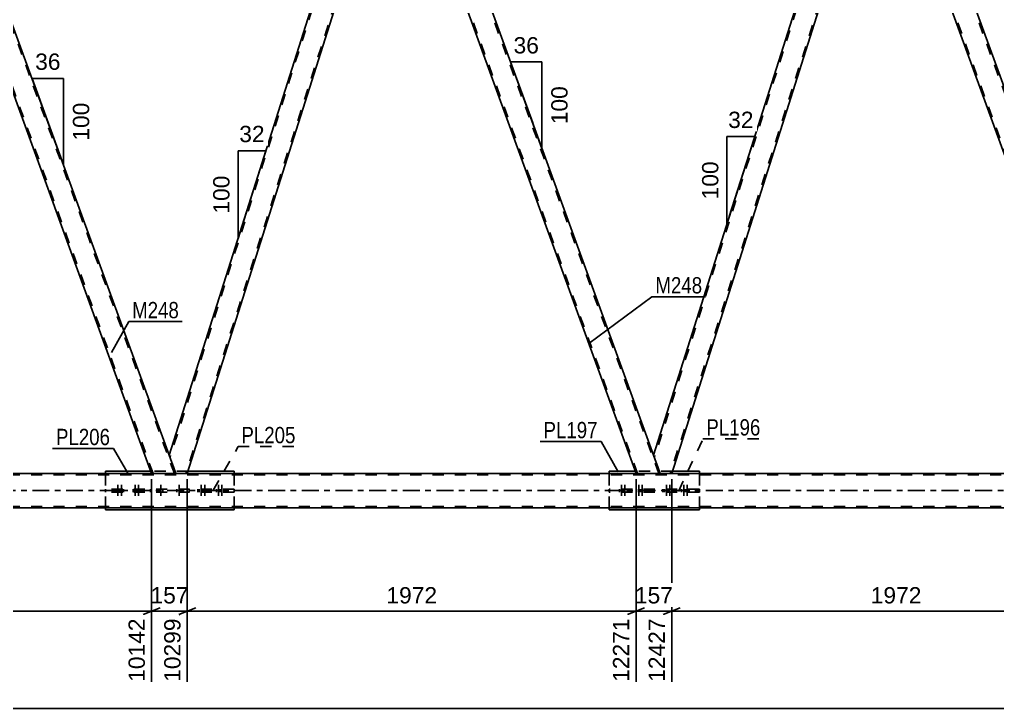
# Model space of a CAD drawing. Header units: millimetres. Extents: x -55 to 786, y -403 to 191.
# Drawn here: x 424.7 to 596.6, y -163.3 to -42.2 of the extents above; entities that cross this region are included whole.
import ezdxf

# ---------------------------------------------------------------- set-up
doc = ezdxf.new("R2010")
doc.units = ezdxf.units.MM
doc.linetypes.add('DXK_LINE_DOT2', pattern=[3.9198, 1.9599, -1.9599])
doc.linetypes.add('DXK_LINE_DOT3', pattern=[5.9187, 2.979, -0.9799, 0.9799, -0.9799])
doc.styles.add('Arial', font='ARIAL.TTF', dxfattribs={"height": 0.2})
doc.styles.add('Arial Narrow', font='ARIALN.TTF', dxfattribs={"height": 0.2})

# ---------------------------------------------------------------- blocks, each defined once
blk = doc.blocks.new('Bolt-203774531-3581 - 3139')
at = {"color": 1, "linetype": 'DXK_LINE_DOT2'}
for p, q in [((449.21, -124.76), (449.21, -125.24)), ((449.21, -124.76), (449.21, -125.24)), ((449.57, -123.96), (449.57, -126.96)), ((449.57, -123.96), (449.57, -126.96)), ((449.93, -124.76), (449.93, -125.24)), ((449.93, -124.76), (449.93, -125.24)), ((452.41, -124.76), (452.41, -125.24)), ((452.41, -124.76), (452.41, -125.24)), ((452.77, -123.96), (452.77, -126.96)), ((452.77, -123.96), (452.77, -126.96)), ((453.13, -124.76), (453.13, -125.24)), ((453.13, -124.76), (453.13, -125.24))]:
    blk.add_line(p, q, dxfattribs=at)
blk = doc.blocks.new('Part-203774531-3318 - 3139')
at = {"color": 7, "linetype": 'DXK_LINE_DOT2'}
for p, q in [((579.18, -3), (574.92, -3)), ((576.09, -6.21), (574.92, -3)), ((618.49, -122), (575.17, -3)), ((622.23, -122), (578.92, -3)), ((622.49, -122), (621.32, -118.79)), ((622.49, -122), (618.23, -122))]:
    blk.add_line(p, q, dxfattribs=at)
at = {"color": 2, "linetype": 'Continuous'}
for p, q in [((621.32, -118.79), (579.18, -3)), ((618.23, -122), (576.09, -6.21))]:
    blk.add_line(p, q, dxfattribs=at)
blk = doc.blocks.new('Part-203774531-3350 - 3139')
at = {"color": 2, "linetype": 'Continuous'}
for p, q in [((487.77, -3), (451.05, -118.79)), ((490.95, -6.21), (489.79, -3)), ((490.95, -6.21), (454.23, -122)), ((452.22, -122), (451.05, -118.79))]:
    blk.add_line(p, q, dxfattribs=at)
at = {"color": 7, "linetype": 'DXK_LINE_DOT2'}
for p, q in [((488.02, -3), (451.19, -119.16)), ((489.79, -3), (487.77, -3)), ((490.82, -5.84), (453.98, -122)), ((454.23, -122), (452.22, -122))]:
    blk.add_line(p, q, dxfattribs=at)
blk = doc.blocks.new('Part-203774531-3355 - 3139')
at = {"color": 2, "linetype": 'Continuous'}
for p, q in [((572.91, -3), (536.19, -118.79)), ((576.09, -6.21), (574.92, -3)), ((576.09, -6.21), (539.37, -122)), ((537.35, -122), (536.19, -118.79))]:
    blk.add_line(p, q, dxfattribs=at)
at = {"color": 7, "linetype": 'DXK_LINE_DOT2'}
for p, q in [((573.16, -3), (536.32, -119.16)), ((574.92, -3), (572.91, -3)), ((575.95, -5.84), (539.12, -122)), ((539.37, -122), (537.35, -122))]:
    blk.add_line(p, q, dxfattribs=at)
blk = doc.blocks.new('Part-203774531-3371 - 3139')
at = {"color": 2, "linetype": 'Continuous'}
for p, q in [((532.95, -121.6), (528.38, -121.6)), ((528.38, -122), (528.38, -121.6)), ((544.23, -121.6), (539.49, -121.6)), ((544.23, -122), (544.23, -121.6)), ((528.38, -128.4), (528.38, -128)), ((544.23, -128.4), (528.38, -128.4)), ((544.23, -128.4), (544.23, -128))]:
    blk.add_line(p, q, dxfattribs=at)
at = {"color": 7, "linetype": 'DXK_LINE_DOT2'}
for p, q in [((528.38, -128), (528.38, -122)), ((539.49, -121.6), (532.95, -121.6)), ((544.23, -128), (544.23, -122))]:
    blk.add_line(p, q, dxfattribs=at)
blk = doc.blocks.new('Part-203774531-3372 - 3139')
at = {"color": 2, "linetype": 'Continuous'}
for p, q in [((447.82, -121.6), (439.87, -121.6)), ((439.87, -122), (439.87, -121.6)), ((462.47, -121.6), (454.36, -121.6)), ((462.47, -122), (462.47, -121.6)), ((439.87, -128.4), (439.87, -128)), ((462.47, -128.4), (439.87, -128.4)), ((462.47, -128.4), (462.47, -128))]:
    blk.add_line(p, q, dxfattribs=at)
at = {"color": 7, "linetype": 'DXK_LINE_DOT2'}
for p, q in [((439.87, -128), (439.87, -122)), ((454.36, -121.6), (447.82, -121.6)), ((462.47, -128), (462.47, -122))]:
    blk.add_line(p, q, dxfattribs=at)
blk = doc.blocks.new('Part-203774531-3418 - 3139')
at = {"color": 7, "linetype": 'DXK_LINE_DOT2'}
for p, q in [((408.91, -3), (404.65, -3)), ((405.82, -6.21), (404.65, -3)), ((448.22, -122), (404.91, -3)), ((451.96, -122), (408.65, -3)), ((452.22, -122), (451.05, -118.79)), ((452.22, -122), (447.96, -122))]:
    blk.add_line(p, q, dxfattribs=at)
at = {"color": 2, "linetype": 'Continuous'}
for p, q in [((451.05, -118.79), (408.91, -3)), ((447.96, -122), (405.82, -6.21))]:
    blk.add_line(p, q, dxfattribs=at)
blk = doc.blocks.new('Part-203774531-3423 - 3139')
at = {"color": 7, "linetype": 'DXK_LINE_DOT2'}
for p, q in [((494.04, -3), (489.79, -3)), ((490.95, -6.21), (489.79, -3)), ((533.35, -122), (490.04, -3)), ((537.1, -122), (493.79, -3)), ((537.35, -122), (536.19, -118.79)), ((537.35, -122), (533.1, -122))]:
    blk.add_line(p, q, dxfattribs=at)
at = {"color": 2, "linetype": 'Continuous'}
for p, q in [((536.19, -118.79), (494.04, -3)), ((533.1, -122), (490.95, -6.21))]:
    blk.add_line(p, q, dxfattribs=at)
blk = doc.blocks.new('Part-203774531-3495 - 3139')
at = {"color": 7, "linetype": 'DXK_LINE_DOT2'}
for p, q in [((462.47, -124.76), (439.87, -124.76)), ((439.87, -124.76), (439.87, -125.24)), ((462.47, -125.24), (439.87, -125.24)), ((446.28, -124.76), (446.28, -125.24)), ((447.77, -125.24), (447.77, -124.76)), ((454.57, -125.24), (454.57, -124.76)), ((456.07, -125.24), (456.07, -124.76)), ((462.47, -124.76), (462.47, -125.24))]:
    blk.add_line(p, q, dxfattribs=at)
blk = doc.blocks.new('Bolt-203774531-3589 - 3139')
at = {"color": 1, "linetype": 'DXK_LINE_DOT2'}
for p, q in [((530.18, -124.76), (530.18, -125.24)), ((530.54, -123.96), (530.54, -126.96)), ((530.79, -124.76), (530.79, -125.24)), ((530.9, -124.76), (530.9, -125.24)), ((531.15, -123.96), (531.15, -126.96)), ((531.51, -124.76), (531.51, -125.24)), ((533.2, -124.76), (533.2, -125.24)), ((533.56, -123.96), (533.56, -126.96)), ((533.8, -124.76), (533.8, -125.24)), ((533.92, -124.76), (533.92, -125.24)), ((534.16, -123.96), (534.16, -126.96)), ((534.52, -124.76), (534.52, -125.24))]:
    blk.add_line(p, q, dxfattribs=at)
blk = doc.blocks.new('Bolt-203774531-3553 - 3139')
at = {"color": 1, "linetype": 'DXK_LINE_DOT2'}
for p, q in [((456.33, -124.76), (456.33, -125.24)), ((456.69, -123.96), (456.69, -126.96)), ((456.93, -124.76), (456.93, -125.24)), ((457.05, -124.76), (457.05, -125.24)), ((457.29, -123.96), (457.29, -126.96)), ((457.65, -124.76), (457.65, -125.24)), ((459.35, -124.76), (459.35, -125.24)), ((459.71, -123.96), (459.71, -126.96)), ((459.95, -124.76), (459.95, -125.24)), ((460.07, -124.76), (460.07, -125.24)), ((460.31, -123.96), (460.31, -126.96)), ((460.67, -124.76), (460.67, -125.24))]:
    blk.add_line(p, q, dxfattribs=at)
blk = doc.blocks.new('Bolt-203774531-3582 - 3139')
at = {"color": 1, "linetype": 'DXK_LINE_DOT2'}
for p, q in [((441.67, -124.76), (441.67, -125.24)), ((442.03, -123.96), (442.03, -126.96)), ((442.28, -124.76), (442.28, -125.24)), ((442.39, -124.76), (442.39, -125.24)), ((442.64, -123.96), (442.64, -126.96)), ((443, -124.76), (443, -125.24)), ((444.69, -124.76), (444.69, -125.24)), ((445.05, -123.96), (445.05, -126.96)), ((445.29, -124.76), (445.29, -125.24)), ((445.41, -124.76), (445.41, -125.24)), ((445.65, -123.96), (445.65, -126.96)), ((446.01, -124.76), (446.01, -125.24))]:
    blk.add_line(p, q, dxfattribs=at)
blk = doc.blocks.new('Part-203774531-3587 - 3139')
at = {"color": 7, "linetype": 'DXK_LINE_DOT2'}
for p, q in [((544.23, -124.76), (528.38, -124.76)), ((528.38, -124.76), (528.38, -125.24)), ((544.23, -125.24), (528.38, -125.24)), ((534.79, -124.76), (534.79, -125.24)), ((537.82, -125.24), (537.82, -124.76)), ((544.23, -124.76), (544.23, -125.24))]:
    blk.add_line(p, q, dxfattribs=at)
blk = doc.blocks.new('Bolt-203774531-3588 - 3139')
at = {"color": 1, "linetype": 'DXK_LINE_DOT2'}
for p, q in [((538.09, -124.76), (538.09, -125.24)), ((538.45, -123.96), (538.45, -126.96)), ((538.69, -124.76), (538.69, -125.24)), ((538.81, -124.76), (538.81, -125.24)), ((539.05, -123.96), (539.05, -126.96)), ((539.41, -124.76), (539.41, -125.24)), ((541.11, -124.76), (541.11, -125.24)), ((541.47, -123.96), (541.47, -126.96)), ((541.71, -124.76), (541.71, -125.24)), ((541.83, -124.76), (541.83, -125.24)), ((542.07, -123.96), (542.07, -126.96)), ((542.43, -124.76), (542.43, -125.24))]:
    blk.add_line(p, q, dxfattribs=at)
blk = doc.blocks.new('Part-203774531-3707 - 3139')
at = {"color": 2, "linetype": 'Continuous'}
for p, q in [((702.3, -122), (46.28, -122)), ((722.72, -128), (46.28, -128))]:
    blk.add_line(p, q, dxfattribs=at)
at = {"color": 7, "linetype": 'DXK_LINE_DOT2'}
for p, q in [((722.72, -122.24), (42.28, -122.24)), ((722.72, -127.76), (42.28, -127.76))]:
    blk.add_line(p, q, dxfattribs=at)
at = {"color": 7, "linetype": 'DXK_LINE_DOT3'}
blk.add_line((42.28, -125), (722.72, -125), dxfattribs=at)
blk = doc.blocks.new('AngleDimension-203774531-4649 - 3139')
at = {"color": 7, "linetype": 'Continuous'}
for p, q in [((463.14, -65.25), (468.03, -65.25)), ((463.14, -80.69), (468.03, -65.25)), ((463.14, -80.69), (463.14, -65.25)), ((464.08, -77.71), (468.03, -65.25))]:
    blk.add_line(p, q, dxfattribs=at)
at = {"color": 0}
for points in [[(468.41, -64.35), (468.41, -60.15), (462.76, -60.15), (462.76, -64.35)], [(462.24, -69.04), (458.04, -69.04), (458.04, -76.91), (462.24, -76.91)]]:
    blk.add_wipeout(points, dxfattribs=at)
at = {"color": 3, "style": 'Arial'}
blk.add_text('32', height=2.865, dxfattribs=at).set_placement((463.36, -63.75))
blk.add_text('100', height=2.865, rotation=90.0002, dxfattribs=at).set_placement((461.64, -76.31))
blk = doc.blocks.new('StraightDimension-203774531-27354 - 3139')
at = {"color": 7, "linetype": 'Continuous'}
for p, q in [((447.96, -123), (447.96, -158.6)), ((454.23, -123), (454.23, -158.6)), ((446.46, -146.78), (449.46, -145.58)), ((455.73, -145.58), (452.73, -146.78)), ((447.96, -146.18), (454.23, -146.18))]:
    blk.add_line(p, q, dxfattribs=at)
at = {"color": 0}
blk.add_wipeout([(455.03, -145.43), (455.03, -141.23), (447.16, -141.23), (447.16, -145.43)], dxfattribs=at)
at = {"color": 0, "linetype": 'Continuous'}
blk.add_wipeout([(453.63, -146.88), (449.43, -146.88), (449.43, -159.2), (453.63, -159.2)], dxfattribs=at)
at = {"color": 3, "style": 'Arial'}
blk.add_text('157', height=2.865, dxfattribs=at).set_placement((447.76, -144.83))
at = {"color": 3, "linetype": 'Continuous', "style": 'Arial'}
blk.add_text('10299', height=2.865, rotation=90.0002, dxfattribs=at).set_placement((453.03, -158.6))
blk = doc.blocks.new('AngleDimension-203774531-4624 - 3139')
at = {"color": 7, "linetype": 'Continuous'}
for p, q in [((430.02, -61), (426.94, -52.54)), ((432.48, -52.54), (426.94, -52.54)), ((432.48, -67.76), (426.94, -52.54)), ((432.48, -67.76), (432.48, -52.54))]:
    blk.add_line(p, q, dxfattribs=at)
at = {"color": 0}
for points in [[(432.53, -51.64), (432.53, -47.44), (426.89, -47.44), (426.89, -51.64)], [(437.58, -56.21), (433.38, -56.21), (433.38, -64.09), (437.58, -64.09)]]:
    blk.add_wipeout(points, dxfattribs=at)
at = {"color": 3, "style": 'Arial'}
blk.add_text('36', height=2.865, dxfattribs=at).set_placement((427.49, -51.04))
blk.add_text('100', height=2.865, rotation=90.0002, dxfattribs=at).set_placement((436.98, -63.49))
blk = doc.blocks.new('StraightDimension-203774531-4638 - 3139')
at = {"color": 7, "linetype": 'Continuous'}
blk.add_line((-0.64, -163.28), (735.62, -163.28), dxfattribs=at)
blk = doc.blocks.new('AngleDimension-203774531-4330 - 3139')
at = {"color": 7, "linetype": 'Continuous'}
for p, q in [((514.93, -60.38), (511.02, -49.66)), ((516.56, -49.66), (511.02, -49.66)), ((516.56, -64.88), (511.02, -49.66)), ((516.56, -64.88), (516.56, -49.66))]:
    blk.add_line(p, q, dxfattribs=at)
at = {"color": 0}
for points in [[(516.62, -48.76), (516.62, -44.56), (510.97, -44.56), (510.97, -48.76)], [(521.66, -53.33), (517.46, -53.33), (517.46, -61.2), (521.66, -61.2)]]:
    blk.add_wipeout(points, dxfattribs=at)
at = {"color": 3, "style": 'Arial'}
blk.add_text('36', height=2.865, dxfattribs=at).set_placement((511.57, -48.16))
blk.add_text('100', height=2.865, rotation=90.0002, dxfattribs=at).set_placement((521.06, -60.6))
blk = doc.blocks.new('StraightDimension-203774531-27355 - 3139')
at = {"color": 7, "linetype": 'Continuous'}
for p, q in [((369.1, -123), (369.1, -156.37)), ((447.96, -123), (447.96, -158.6)), ((370.6, -145.58), (367.6, -146.78)), ((446.46, -146.78), (449.46, -145.58)), ((369.1, -146.18), (447.96, -146.18))]:
    blk.add_line(p, q, dxfattribs=at)
at = {"color": 0}
blk.add_wipeout([(413.58, -145.43), (413.58, -141.23), (403.48, -141.23), (403.48, -145.43)], dxfattribs=at)
at = {"color": 0, "linetype": 'Continuous'}
blk.add_wipeout([(447.36, -146.88), (443.16, -146.88), (443.16, -159.2), (447.36, -159.2)], dxfattribs=at)
at = {"color": 3, "style": 'Arial'}
blk.add_text('1972', height=2.865, dxfattribs=at).set_placement((404.08, -144.83))
at = {"color": 3, "linetype": 'Continuous', "style": 'Arial'}
blk.add_text('10142', height=2.865, rotation=90.0002, dxfattribs=at).set_placement((446.76, -158.6))
blk = doc.blocks.new('AngleDimension-203774531-4414 - 3139')
at = {"color": 7, "linetype": 'Continuous'}
for p, q in [((549.06, -62.76), (553.96, -62.76)), ((549.06, -78.2), (553.96, -62.76)), ((549.06, -78.2), (549.06, -62.76)), ((549.49, -76.84), (553.96, -62.76))]:
    blk.add_line(p, q, dxfattribs=at)
at = {"color": 0}
for points in [[(554.33, -61.86), (554.33, -57.66), (548.69, -57.66), (548.69, -61.86)], [(548.16, -66.54), (543.96, -66.54), (543.96, -74.41), (548.16, -74.41)]]:
    blk.add_wipeout(points, dxfattribs=at)
at = {"color": 3, "style": 'Arial'}
blk.add_text('32', height=2.865, dxfattribs=at).set_placement((549.29, -61.26))
blk.add_text('100', height=2.865, rotation=90.0002, dxfattribs=at).set_placement((547.56, -73.81))
blk = doc.blocks.new('StraightDimension-203774531-27351 - 3139')
at = {"color": 7, "linetype": 'Continuous'}
for p, q in [((539.37, -123), (539.37, -158.6)), ((618.23, -123), (618.23, -158.6)), ((540.87, -145.58), (537.87, -146.78)), ((616.73, -146.78), (619.73, -145.58)), ((539.37, -146.18), (618.23, -146.18))]:
    blk.add_line(p, q, dxfattribs=at)
at = {"color": 0}
blk.add_wipeout([(583.85, -145.43), (583.85, -141.23), (573.75, -141.23), (573.75, -145.43)], dxfattribs=at)
at = {"color": 0, "linetype": 'Continuous'}
blk.add_wipeout([(617.63, -146.88), (613.43, -146.88), (613.43, -159.2), (617.63, -159.2)], dxfattribs=at)
at = {"color": 3, "style": 'Arial'}
blk.add_text('1972', height=2.865, dxfattribs=at).set_placement((574.35, -144.83))
at = {"color": 3, "linetype": 'Continuous', "style": 'Arial'}
blk.add_text('14399', height=2.865, rotation=90.0002, dxfattribs=at).set_placement((617.03, -158.6))
blk = doc.blocks.new('StraightDimension-203774531-27352 - 3139')
at = {"color": 7, "linetype": 'Continuous'}
for p, q in [((533.1, -123), (533.1, -158.6)), ((539.37, -123), (539.37, -158.6)), ((531.6, -146.78), (534.6, -145.58)), ((540.87, -145.58), (537.87, -146.78)), ((533.1, -146.18), (539.37, -146.18))]:
    blk.add_line(p, q, dxfattribs=at)
at = {"color": 0}
blk.add_wipeout([(540.17, -145.43), (540.17, -141.23), (532.3, -141.23), (532.3, -145.43)], dxfattribs=at)
at = {"color": 0, "linetype": 'Continuous'}
blk.add_wipeout([(538.77, -146.88), (534.57, -146.88), (534.57, -159.2), (538.77, -159.2)], dxfattribs=at)
at = {"color": 3, "style": 'Arial'}
blk.add_text('157', height=2.865, dxfattribs=at).set_placement((532.9, -144.83))
at = {"color": 3, "linetype": 'Continuous', "style": 'Arial'}
blk.add_text('12427', height=2.865, rotation=90.0002, dxfattribs=at).set_placement((538.17, -158.6))
blk = doc.blocks.new('StraightDimension-203774531-27353 - 3139')
at = {"color": 7, "linetype": 'Continuous'}
for p, q in [((454.23, -123), (454.23, -158.6)), ((533.1, -123), (533.1, -158.6)), ((455.73, -145.58), (452.73, -146.78)), ((531.6, -146.78), (534.6, -145.58)), ((454.23, -146.18), (533.1, -146.18))]:
    blk.add_line(p, q, dxfattribs=at)
at = {"color": 0}
blk.add_wipeout([(498.71, -145.43), (498.71, -141.23), (488.62, -141.23), (488.62, -145.43)], dxfattribs=at)
at = {"color": 0, "linetype": 'Continuous'}
blk.add_wipeout([(532.5, -146.88), (528.3, -146.88), (528.3, -159.2), (532.5, -159.2)], dxfattribs=at)
at = {"color": 3, "style": 'Arial'}
blk.add_text('1972', height=2.865, dxfattribs=at).set_placement((489.22, -144.83))
at = {"color": 3, "linetype": 'Continuous', "style": 'Arial'}
blk.add_text('12271', height=2.865, rotation=90.0002, dxfattribs=at).set_placement((531.9, -158.6))
blk = doc.blocks.new('Mark-203774531-27251 - 3139')
at = {"color": 0}
blk.add_wipeout([(440.65, -117), (440.65, -114), (431.15, -114), (431.15, -117)], dxfattribs=at)
blk.add_wipeout([(440.65, -117), (440.65, -114), (431.15, -114), (431.15, -117)], dxfattribs=at)
at = {"color": 30, "linetype": 'Continuous'}
for p in [(430.55, -117.6), (443.75, -121.9)]:
    blk.add_line(p, (441.25, -117.6), dxfattribs=at)
at = {"color": 3, "style": 'Arial Narrow'}
blk.add_text('PL206', height=2.863, dxfattribs=at).set_placement((431.15, -117))
blk = doc.blocks.new('Mark-203774531-3414 - 3139')
at = {"color": 0}
blk.add_wipeout([(452.75, -94.7), (452.75, -91.7), (444.53, -91.7), (444.53, -94.7)], dxfattribs=at)
blk.add_wipeout([(452.75, -94.7), (452.75, -91.7), (444.53, -91.7), (444.53, -94.7)], dxfattribs=at)
at = {"color": 30, "linetype": 'Continuous'}
for p, q in [((440.91, -100.71), (443.93, -95.3)), ((443.93, -95.3), (453.35, -95.3))]:
    blk.add_line(p, q, dxfattribs=at)
at = {"color": 3, "style": 'Arial Narrow'}
blk.add_text('M248', height=2.863, dxfattribs=at).set_placement((444.53, -94.7))
blk = doc.blocks.new('Mark-203774531-3367 - 3139')
at = {"color": 0}
blk.add_wipeout([(526.35, -115.79), (526.35, -112.79), (516.84, -112.79), (516.84, -115.79)], dxfattribs=at)
blk.add_wipeout([(526.35, -115.79), (526.35, -112.79), (516.84, -112.79), (516.84, -115.79)], dxfattribs=at)
at = {"color": 30, "linetype": 'Continuous'}
for p in [(516.24, -116.39), (529.95, -121.69)]:
    blk.add_line(p, (526.95, -116.39), dxfattribs=at)
at = {"color": 3, "style": 'Arial Narrow'}
blk.add_text('PL197', height=2.863, dxfattribs=at).set_placement((516.84, -115.79))
blk = doc.blocks.new('Mark-203774531-3419 - 3139')
at = {"color": 0}
blk.add_wipeout([(544.72, -90.34), (544.72, -87.34), (536.5, -87.34), (536.5, -90.34)], dxfattribs=at)
blk.add_wipeout([(544.72, -90.34), (544.72, -87.34), (536.5, -87.34), (536.5, -90.34)], dxfattribs=at)
at = {"color": 30, "linetype": 'Continuous'}
for p, q in [((524.78, -99.14), (535.9, -90.94)), ((535.9, -90.94), (545.32, -90.94))]:
    blk.add_line(p, q, dxfattribs=at)
at = {"color": 3, "style": 'Arial Narrow'}
blk.add_text('M248', height=2.863, dxfattribs=at).set_placement((536.5, -90.34))
blk = doc.blocks.new('Mark-203774531-3491 - 3139')
at = {"color": 0}
blk.add_wipeout([(473.24, -116.67), (473.24, -113.67), (463.74, -113.67), (463.74, -116.67)], dxfattribs=at)
blk.add_wipeout([(473.24, -116.67), (473.24, -113.67), (463.74, -113.67), (463.74, -116.67)], dxfattribs=at)
at = {"color": 30, "linetype": 'DXK_LINE_DOT2'}
for p, q in [((458.8, -124.92), (463.14, -117.27)), ((463.14, -117.27), (473.84, -117.27))]:
    blk.add_line(p, q, dxfattribs=at)
at = {"color": 3, "style": 'Arial Narrow'}
blk.add_text('PL205', height=2.863, dxfattribs=at).set_placement((463.74, -116.67))
blk = doc.blocks.new('Mark-203774531-3583 - 3139')
at = {"color": 0}
blk.add_wipeout([(554.97, -115.31), (554.97, -112.31), (545.46, -112.31), (545.46, -115.31)], dxfattribs=at)
blk.add_wipeout([(554.97, -115.31), (554.97, -112.31), (545.46, -112.31), (545.46, -115.31)], dxfattribs=at)
at = {"color": 30, "linetype": 'DXK_LINE_DOT2'}
for p, q in [((540.56, -125.13), (544.86, -115.91)), ((544.86, -115.91), (555.57, -115.91))]:
    blk.add_line(p, q, dxfattribs=at)
at = {"color": 3, "style": 'Arial Narrow'}
blk.add_text('PL196', height=2.863, dxfattribs=at).set_placement((545.46, -115.31))

msp = doc.modelspace()

# ---------------------------------------------------------------- block references
for name in ['Part-203774531-3418 - 3139', 'Part-203774531-3350 - 3139', 'Part-203774531-3423 - 3139', 'Part-203774531-3355 - 3139', 'Part-203774531-3318 - 3139', 'Part-203774531-3707 - 3139', 'Part-203774531-3372 - 3139', 'Part-203774531-3371 - 3139', 'Part-203774531-3495 - 3139', 'Bolt-203774531-3582 - 3139', 'Bolt-203774531-3581 - 3139', 'Bolt-203774531-3553 - 3139', 'Part-203774531-3587 - 3139', 'Bolt-203774531-3589 - 3139', 'Bolt-203774531-3588 - 3139']:
    msp.add_blockref(name, (0, 0))

# ---------------------------------------------------------------- next in the draw order: block references
for name in ['AngleDimension-203774531-4624 - 3139', 'AngleDimension-203774531-4649 - 3139', 'StraightDimension-203774531-27354 - 3139']:
    msp.add_blockref(name, (0, 0))

# ---------------------------------------------------------------- next in the draw order: block references
msp.add_blockref('StraightDimension-203774531-4638 - 3139', (0, 0))

# ---------------------------------------------------------------- next in the draw order: block references
for name in ['AngleDimension-203774531-4330 - 3139', 'AngleDimension-203774531-4414 - 3139', 'Mark-203774531-3419 - 3139', 'Mark-203774531-3414 - 3139', 'Mark-203774531-3367 - 3139', 'Mark-203774531-27251 - 3139', 'StraightDimension-203774531-27355 - 3139', 'StraightDimension-203774531-27351 - 3139']:
    msp.add_blockref(name, (0, 0))

# ---------------------------------------------------------------- next in the draw order: block references
msp.add_blockref('StraightDimension-203774531-27352 - 3139', (0, 0))

# ---------------------------------------------------------------- next in the draw order: block references
for name in ['Mark-203774531-3583 - 3139', 'StraightDimension-203774531-27353 - 3139']:
    msp.add_blockref(name, (0, 0))

# ---------------------------------------------------------------- next in the draw order: block references
msp.add_blockref('Mark-203774531-3491 - 3139', (0, 0))

doc.saveas('drawing.dxf')
